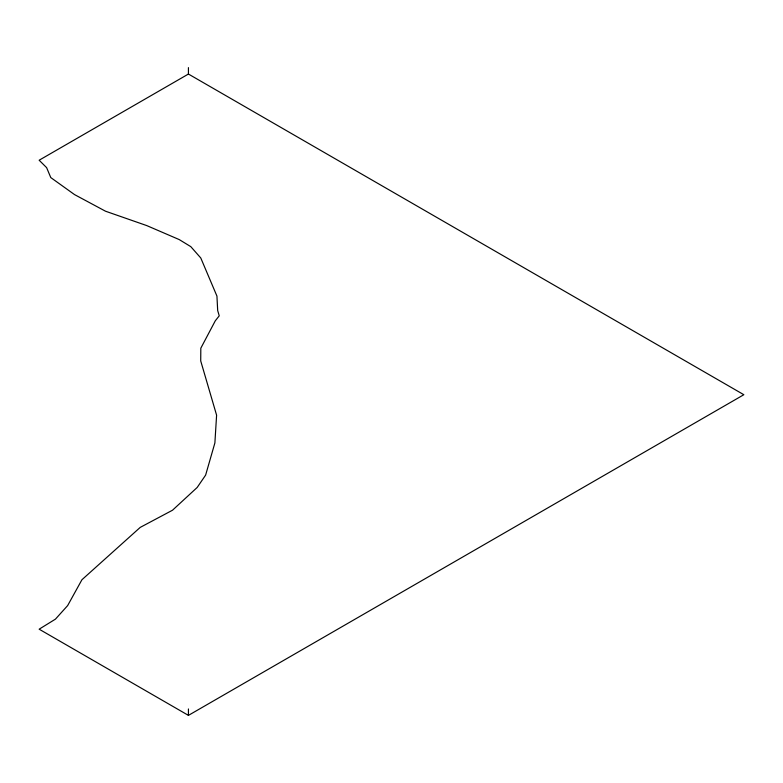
<?xml version="1.0" encoding="UTF-8"?>
<svg xmlns="http://www.w3.org/2000/svg" width="783" height="783" viewBox="0 0 783 783"><rect width="100%" height="100%" fill="white"/><g stroke="black" fill="none" stroke-linecap="round" stroke-linejoin="round"><path stroke-width="1.17" d="M188.429 74.042L39.15 160.221L46.618 167.64L50.778 177.575L74.532 194.595L105.499 211.204L146.754 225.592L179.238 239.588L190.798 246.645L200.781 257.989L216.94 296.101L217.684 310.567L219.24 315.823L215.286 320.815L200.82 348.19L200.722 360.953L216.597 415.186L214.885 442.953L205.626 475.105L197.179 487.466L172.524 510.213L140.226 527.39L81.931 579.743L67.651 605.582L55.436 619.147L39.15 629.189L188.429 715.378L743.85 394.71L188.429 74.042L188.429 67.622M188.429 708.958L188.429 715.378"/></g></svg>
